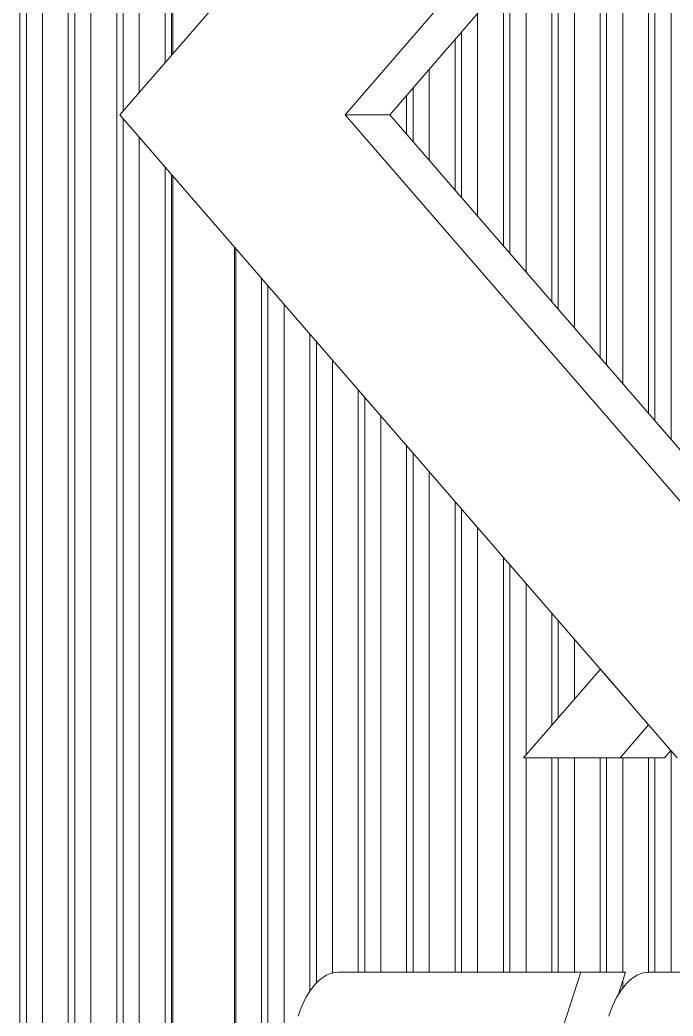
# Model space of a CAD drawing. Header units: millimetres. Extents: x 652554 to 1678317, y -308114 to 170803.
# Drawn here: x 747311 to 747819, y -89361 to -88586 of the extents above; entities that cross this region are included whole.
import ezdxf

# ---------------------------------------------------------------- set-up
doc = ezdxf.new("R2010")
doc.units = ezdxf.units.MM
doc.layers.add('A-GENM', color=7, linetype='Continuous', lineweight=9)
doc.layers.add('A-GLAZ-CURT', color=7, linetype='Continuous', lineweight=9)

# ---------------------------------------------------------------- blocks, each defined once
blk = doc.blocks.new('DPA_CP_Entrance Louver Grill Vertical Z - Louver Grill Vertical Z-18398766-2241-01 ENTRANCE 2 ENLARGED ELEVATION 1')
at = {"layer": 'A-GLAZ-CURT', "color": 7}
for p, q in [((-632087.44, 113189.58), (-632087.44, 112317.24)), ((-632086.44, 113189.58), (-632086.44, 112318.4)), ((-632087.44, 112224.78), (-632087.44, 108575)), ((-632086.44, 112223.63), (-632086.44, 108575))]:
    blk.add_line(p, q, dxfattribs=at)
blk = doc.blocks.new('DPA_CP_Entrance Louver Grill Vertical Z - Louver Grill Vertical Z-V47-2241-01 ENTRANCE 2 ENLARGED ELEVATION 1')
at = {"layer": 'A-GLAZ-CURT', "color": 7}
for p, q in [((-632038.44, 111417.92), (-632038.44, 112168.2)), ((-632037.44, 111420.99), (-632037.44, 112167.05))]:
    blk.add_line(p, q, dxfattribs=at)
blk = doc.blocks.new('GM_Louver Grill Vertical Z - Z Profile-V50-2241-01 ENTRANCE 2 ENLARGED ELEVATION 1')
at = {"layer": 'A-GENM', "color": 7}
for p, q in [((-632187.62, 108575), (-632187.62, 113189.58)), ((-632167.62, 108575), (-632167.62, 113189.58)), ((-632162.62, 108575), (-632162.62, 113189.58))]:
    blk.add_line(p, q, dxfattribs=at)
blk = doc.blocks.new('GM_Louver Grill Vertical Z - Z Profile-V51-2241-01 ENTRANCE 2 ENLARGED ELEVATION 1')
at = {"layer": 'A-GENM', "color": 7}
for p, q in [((-632205.22, 108575), (-632205.22, 113189.58)), ((-632200.22, 108575), (-632200.22, 113189.58))]:
    blk.add_line(p, q, dxfattribs=at)
blk = doc.blocks.new('GM_Louver Grill Vertical Z - Z Profile-V60-2241-01 ENTRANCE 2 ENLARGED ELEVATION 1')
at = {"layer": 'A-GENM', "color": 7}
for p, q in [((-632112.44, 112288.37), (-632112.44, 113189.58)), ((-632092.44, 112311.47), (-632092.44, 113189.58)), ((-632087.44, 112317.24), (-632087.44, 113189.58)), ((-632112.44, 108575), (-632112.44, 112253.65)), ((-632092.44, 108575), (-632092.44, 112230.55)), ((-632087.44, 108575), (-632087.44, 112224.78))]:
    blk.add_line(p, q, dxfattribs=at)
blk = doc.blocks.new('GM_Louver Grill Vertical Z - Z Profile-V66-2241-01 ENTRANCE 2 ENLARGED ELEVATION 1')
at = {"layer": 'A-GENM', "color": 7}
for p, q in [((-631699.11, 112018.45), (-631699.11, 112523.57)), ((-631699.11, 111604.34), (-631699.11, 111776.38))]:
    blk.add_line(p, q, dxfattribs=at)
blk = doc.blocks.new('GM_Louver Grill Vertical Z - Z Profile-V67-2241-01 ENTRANCE 2 ENLARGED ELEVATION 1')
at = {"layer": 'A-GENM', "color": 7}
for p, q in [((-631711.7, 112032.99), (-631711.7, 112509.03)), ((-631716.7, 112038.76), (-631716.7, 112503.26)), ((-631736.7, 112061.86), (-631736.7, 112480.17)), ((-631736.7, 111604.34), (-631736.7, 111771.01)), ((-631716.7, 111604.19), (-631716.7, 111771.01)), ((-631711.7, 111604.34), (-631711.7, 111771.01)), ((-631736.7, 111591.36), (-631736.7, 111597.88))]:
    blk.add_line(p, q, dxfattribs=at)
blk = doc.blocks.new('GM_Louver Grill Vertical Z - Z Profile-V68-2241-01 ENTRANCE 2 ENLARGED ELEVATION 1')
at = {"layer": 'A-GENM', "color": 7}
for p, q in [((-631749.29, 112076.4), (-631749.29, 112465.63)), ((-631754.29, 112082.17), (-631754.29, 112459.85)), ((-631774.29, 112105.26), (-631774.29, 112436.76)), ((-631774.29, 111816.62), (-631774.29, 111863.19)), ((-631774.29, 111604.34), (-631774.29, 111771.01)), ((-631754.29, 111604.34), (-631754.29, 111771.01)), ((-631749.29, 111604.34), (-631749.29, 111771.01))]:
    blk.add_line(p, q, dxfattribs=at)
blk = doc.blocks.new('GM_Louver Grill Vertical Z - Z Profile-V69-2241-01 ENTRANCE 2 ENLARGED ELEVATION 1')
at = {"layer": 'A-GENM', "color": 7}
for p, q in [((-631786.89, 112119.8), (-631786.89, 112422.22)), ((-631791.89, 112125.58), (-631791.89, 112416.45)), ((-631811.89, 112148.67), (-631811.89, 112393.35)), ((-631811.89, 111773.22), (-631811.89, 111906.6)), ((-631791.89, 111796.31), (-631791.89, 111883.5)), ((-631786.89, 111802.08), (-631786.89, 111877.73)), ((-631811.89, 111604.34), (-631811.89, 111771.01)), ((-631791.89, 111604.34), (-631791.89, 111771.01)), ((-631786.89, 111604.34), (-631786.89, 111771.01))]:
    blk.add_line(p, q, dxfattribs=at)
blk = doc.blocks.new('GM_Louver Grill Vertical Z - Z Profile-V70-2241-01 ENTRANCE 2 ENLARGED ELEVATION 1')
at = {"layer": 'A-GENM', "color": 7}
for p, q in [((-631824.48, 112163.21), (-631824.48, 112378.81)), ((-631829.48, 112168.99), (-631829.48, 112373.04)), ((-631849.48, 112192.08), (-631849.48, 112349.94)), ((-631849.48, 111604.34), (-631849.48, 111950.01)), ((-631829.48, 111604.34), (-631829.48, 111926.91)), ((-631824.48, 111604.34), (-631824.48, 111921.14))]:
    blk.add_line(p, q, dxfattribs=at)
blk = doc.blocks.new('GM_Louver Grill Vertical Z - Z Profile-V71-2241-01 ENTRANCE 2 ENLARGED ELEVATION 1')
at = {"layer": 'A-GENM', "color": 7}
for p, q in [((-631867.07, 112212.39), (-631867.07, 112329.63)), ((-631862.07, 112206.62), (-631862.07, 112335.4)), ((-631887.07, 112235.49), (-631887.07, 112306.54)), ((-631887.07, 111604.34), (-631887.07, 111993.41)), ((-631867.07, 111604.34), (-631867.07, 111969.92)), ((-631862.07, 111604.34), (-631862.07, 111964.55))]:
    blk.add_line(p, q, dxfattribs=at)
blk = doc.blocks.new('GM_Louver Grill Vertical Z - Z Profile-V72-2241-01 ENTRANCE 2 ENLARGED ELEVATION 1')
at = {"layer": 'A-GENM', "color": 7}
for p, q in [((-631899.66, 112250.03), (-631899.66, 112292)), ((-631904.66, 112255.8), (-631904.66, 112286.22)), ((-631924.66, 111604.34), (-631924.66, 112036.82)), ((-631904.66, 111604.34), (-631904.66, 112013.73)), ((-631899.66, 111604.34), (-631899.66, 112007.95))]:
    blk.add_line(p, q, dxfattribs=at)
blk = doc.blocks.new('GM_Louver Grill Vertical Z - Z Profile-V73-2241-01 ENTRANCE 2 ENLARGED ELEVATION 1')
at = {"layer": 'A-GENM', "color": 7}
for p, q in [((-631962.26, 111603.17), (-631962.26, 112080.23)), ((-631942.26, 111604.34), (-631942.26, 112057.14)), ((-631937.26, 111604.34), (-631937.26, 112051.36))]:
    blk.add_line(p, q, dxfattribs=at)
blk = doc.blocks.new('GM_Louver Grill Vertical Z - Z Profile-V74-2241-01 ENTRANCE 2 ENLARGED ELEVATION 1')
at = {"layer": 'A-GENM', "color": 7}
for p, q in [((-631999.85, 111536.77), (-631999.85, 112123.64)), ((-631979.85, 111588.94), (-631979.85, 112100.54)), ((-631974.85, 111595.72), (-631974.85, 112094.77))]:
    blk.add_line(p, q, dxfattribs=at)
blk = doc.blocks.new('GM_Louver Grill Vertical Z - Z Profile-V76-2241-01 ENTRANCE 2 ENLARGED ELEVATION 1')
at = {"layer": 'A-GENM', "color": 7}
for p, q in [((-632037.44, 111420.99), (-632037.44, 112167.05)), ((-632017.44, 111482.59), (-632017.44, 112143.95)), ((-632012.44, 111497.99), (-632012.44, 112138.18))]:
    blk.add_line(p, q, dxfattribs=at)
blk = doc.blocks.new('GM_Louver Grill Vertical Z - Z Profile-V134-2241-01 ENTRANCE 2 ENLARGED ELEVATION 1')
at = {"layer": 'A-GENM', "color": 7}
for p, q in [((-632150.03, 108575), (-632150.03, 113189.58)), ((-632130.03, 108575), (-632130.03, 113189.58)), ((-632125.03, 112273.83), (-632125.03, 113189.58)), ((-632125.03, 108575), (-632125.03, 112268.19))]:
    blk.add_line(p, q, dxfattribs=at)
blk = doc.blocks.new('MRTA LOGO_1500H - MRTA LOGO_1500H-12933488-2241-01 ENTRANCE 2 ENLARGED ELEVATION 1')
at = {"layer": 'A-GENM', "color": 7}
for p, q in [((-631694.46, 112771.01), (-632127.48, 112271.01)), ((-631952.48, 112271.01), (-631519.46, 112771.01)), ((-631649.31, 112581.08), (-631917.84, 112271.01)), ((-632127.48, 112271.01), (-631694.46, 111771.01)), ((-631519.46, 111771.01), (-631952.48, 112271.01)), ((-631917.84, 112271.01), (-631952.48, 112271.01)), ((-631917.84, 112271.01), (-631649.31, 111960.94)), ((-631754.13, 111839.91), (-631813.8, 111771.01)), ((-631716.63, 111796.61), (-631754.13, 111839.91)), ((-631738.8, 111771.01), (-631716.63, 111796.61)), ((-631699.31, 111776.61), (-631704.16, 111771.01)), ((-631813.8, 111771.01), (-631738.8, 111771.01)), ((-631779.16, 111771.01), (-631813.8, 111771.01)), ((-631704.16, 111771.01), (-631779.16, 111771.01)), ((-631738.8, 111771.01), (-631704.16, 111771.01)), ((-631769.24, 111604.34), (-631957.55, 111604.34)), ((-631922.9, 111604.34), (-631734.6, 111604.34)), ((-631797.65, 111516.84), (-631769.24, 111604.34)), ((-631734.6, 111604.34), (-631769.24, 111604.34)), ((-631734.6, 111604.34), (-631740.66, 111585.69)), ((-631661.93, 111604.34), (-631716.09, 111604.34))]:
    blk.add_line(p, q, dxfattribs=at)
for centre in [(-631957.55, 111529.34), (-631716.09, 111529.34)]:
    blk.add_ellipse(centre, major_axis=(0, 75), ratio=0.499999, start_param=0, end_param=0.994838, dxfattribs=at)

msp = doc.modelspace()

# ---------------------------------------------------------------- block references
at = {"layer": 'A-GENM', "color": 7}
for name in ['GM_Louver Grill Vertical Z - Z Profile-V51-2241-01 ENTRANCE 2 ENLARGED ELEVATION 1', 'GM_Louver Grill Vertical Z - Z Profile-V50-2241-01 ENTRANCE 2 ENLARGED ELEVATION 1', 'GM_Louver Grill Vertical Z - Z Profile-V134-2241-01 ENTRANCE 2 ENLARGED ELEVATION 1', 'GM_Louver Grill Vertical Z - Z Profile-V60-2241-01 ENTRANCE 2 ENLARGED ELEVATION 1', 'GM_Louver Grill Vertical Z - Z Profile-V76-2241-01 ENTRANCE 2 ENLARGED ELEVATION 1', 'GM_Louver Grill Vertical Z - Z Profile-V74-2241-01 ENTRANCE 2 ENLARGED ELEVATION 1', 'GM_Louver Grill Vertical Z - Z Profile-V73-2241-01 ENTRANCE 2 ENLARGED ELEVATION 1', 'GM_Louver Grill Vertical Z - Z Profile-V72-2241-01 ENTRANCE 2 ENLARGED ELEVATION 1', 'GM_Louver Grill Vertical Z - Z Profile-V71-2241-01 ENTRANCE 2 ENLARGED ELEVATION 1', 'GM_Louver Grill Vertical Z - Z Profile-V70-2241-01 ENTRANCE 2 ENLARGED ELEVATION 1', 'GM_Louver Grill Vertical Z - Z Profile-V69-2241-01 ENTRANCE 2 ENLARGED ELEVATION 1', 'GM_Louver Grill Vertical Z - Z Profile-V68-2241-01 ENTRANCE 2 ENLARGED ELEVATION 1', 'GM_Louver Grill Vertical Z - Z Profile-V67-2241-01 ENTRANCE 2 ENLARGED ELEVATION 1', 'GM_Louver Grill Vertical Z - Z Profile-V66-2241-01 ENTRANCE 2 ENLARGED ELEVATION 1', 'MRTA LOGO_1500H - MRTA LOGO_1500H-12933488-2241-01 ENTRANCE 2 ENLARGED ELEVATION 1']:
    msp.add_blockref(name, (1379516.5465, -200931.019), dxfattribs=at)
at = {"layer": 'A-GLAZ-CURT', "color": 7}
for name in ['DPA_CP_Entrance Louver Grill Vertical Z - Louver Grill Vertical Z-18398766-2241-01 ENTRANCE 2 ENLARGED ELEVATION 1', 'DPA_CP_Entrance Louver Grill Vertical Z - Louver Grill Vertical Z-V47-2241-01 ENTRANCE 2 ENLARGED ELEVATION 1']:
    msp.add_blockref(name, (1379516.5465, -200931.019), dxfattribs=at)

doc.saveas('drawing.dxf')
